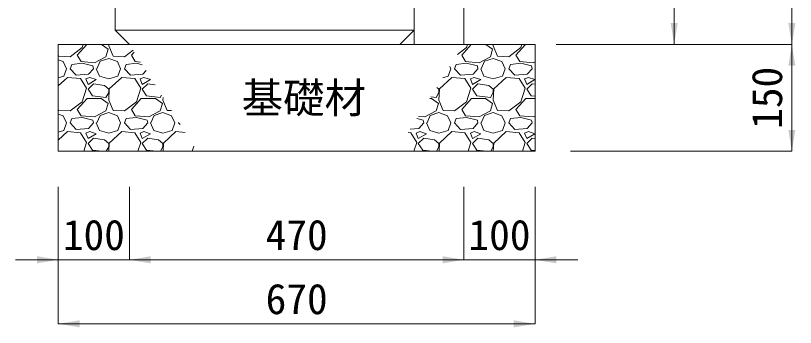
# Model space of a CAD drawing. Units: millimetres at full size. Extents: x 187207 to 255567, y 882048 to 905686.
# Drawn here: x 203709 to 204805, y 889593 to 890031 of the extents above; entities that cross this region are included whole.
import ezdxf
from ezdxf.enums import TextEntityAlignment as Align

# ---------------------------------------------------------------- set-up
doc = ezdxf.new("R2010")
doc.units = ezdxf.units.MM
doc.header["$LTSCALE"] = 20
for name, color, linetype, lineweight in [('パネックス', 2, 'Continuous', 13), ('基礎材', 7, 'Continuous', 15), ('寸法線', 7, 'Continuous', 13), ('箱型U字側溝', 2, 'Continuous', 9), ('ﾊｯﾁﾝｸﾞ', 7, 'Continuous', 5)]:
    doc.layers.add(name, color=color, linetype=linetype, lineweight=lineweight)
doc.styles.add('ＭＳ ゴシック', font='')
doc.styles.get('ＭＳ ゴシック').set_extended_font_data('MS Gothic')

# ---------------------------------------------------------------- blocks, each defined once
blk = doc.blocks.new('filled_arrow')
at = {"color": 0, "linetype": 'Continuous', "lineweight": -2}
blk.add_solid([(7.5, 1.25), (0, 0), (7.5, -1.25)], dxfattribs=at)

msp = doc.modelspace()

# ---------------------------------------------------------------- linework, layer by layer
at = {"layer": 'パネックス'}
for p, q in [((204339.37, 891365.37), (204339.37, 889990.37)), ((204269.37, 889990.37), (204269.37, 890765.37)), ((204339.37, 889990.37), (204269.37, 889990.37))]:
    msp.add_line(p, q, dxfattribs=at)
at = {"layer": '基礎材'}
for p, q in [((203769.37, 889990.37), (204439.37, 889990.37)), ((203769.37, 889990.37), (203769.37, 889840.37)), ((204439.37, 889990.37), (204439.37, 889840.37)), ((203769.37, 889840.37), (204439.37, 889840.37))]:
    msp.add_line(p, q, dxfattribs=at)
at = {"layer": '寸法線'}
for p, q in [((204800.22, 889990.37), (204800.22, 891365.37)), ((204634.84, 890765.37), (204634.84, 889990.37)), ((204269.37, 890015.37), (204269.37, 890070.48)), ((204339.37, 890015.37), (204339.37, 890070.48)), ((204469.19, 889990.37), (204800.22, 889990.37)), ((204469.4, 889990.37), (204634.84, 889990.37)), ((204489.37, 889990.37), (204800.22, 889990.37)), ((204800.22, 889990.37), (204800.22, 889840.37)), ((204489.37, 889840.37), (204800.22, 889840.37)), ((203769.37, 889790.37), (203769.37, 889687.9)), ((203769.37, 889790.37), (203769.37, 889597.93)), ((203869.37, 889790.37), (203869.37, 889687.9)), ((203869.37, 889790.37), (203869.37, 889687.9)), ((204339.37, 889790.37), (204339.37, 889687.9)), ((204339.37, 889790.37), (204339.37, 889687.9)), ((204439.37, 889790.37), (204439.37, 889687.9)), ((204439.37, 889790.37), (204439.37, 889597.93)), ((203709.37, 889687.9), (203929.37, 889687.9)), ((203869.37, 889687.9), (204339.37, 889687.9)), ((204279.37, 889687.9), (204499.37, 889687.9)), ((204439.37, 889597.93), (203769.37, 889597.93))]:
    msp.add_line(p, q, dxfattribs=at)
at = {"layer": '箱型U字側溝'}
msp.add_line((203849.37, 890010.37), (204269.37, 890010.37), dxfattribs=at)
at = {"layer": '箱型U字側溝', "lineweight": 13}
msp.add_lwpolyline([(203909.37, 890565.37), (203936.37, 890630.37), (203934.37, 890670.37), (203898.37, 890690.37), (203894.37, 890765.37), (203852.37, 890765.37), (203849.37, 890762.37), (203849.37, 890010.37), (203869.37, 889990.37), (204249.37, 889990.37), (204269.37, 890010.37), (204269.37, 890762.37), (204266.37, 890765.37), (204224.37, 890765.37), (204220.37, 890690.37), (204184.37, 890670.37), (204182.37, 890630.37), (204209.37, 890565.37), (204191.31, 890118.35)], dxfattribs=at)
at = {"layer": 'ﾊｯﾁﾝｸﾞ'}
for p, q in [((203786.11, 889973.09), (203802.88, 889986.04)), ((203796.02, 889975.37), (203809.52, 889990.37)), ((203802.88, 889986.04), (203804.26, 889990.37)), ((203829.9, 889990.37), (203839.45, 889983.75)), ((203839.45, 889983.75), (203836.4, 889973.09)), ((203840.31, 889990.37), (203840.21, 889988.33)), ((203840.21, 889988.33), (203846.31, 889973.85)), ((204330.44, 889976.23), (204343.14, 889986.04)), ((204336.28, 889975.37), (204349.78, 889990.37)), ((204343.14, 889986.04), (204344.53, 889990.37)), ((204370.16, 889990.37), (204379.72, 889983.75)), ((204379.72, 889983.75), (204376.67, 889973.09)), ((204380.58, 889990.37), (204380.48, 889988.33)), ((204380.48, 889988.33), (204386.57, 889973.85)), ((204402.58, 889973.09), (204419.34, 889986.04)), ((204412.48, 889975.37), (204425.98, 889990.37)), ((204419.34, 889986.04), (204420.73, 889990.37)), ((203769.37, 889975.6), (203770.11, 889973.85)), ((203770.11, 889973.85), (203786.11, 889973.09)), ((203801.35, 889966.23), (203796.02, 889975.37)), ((203836.4, 889973.09), (203820.4, 889964.7)), ((203846.31, 889973.85), (203862.31, 889973.09)), ((203862.31, 889973.09), (203874.4, 889982.43)), ((203872.22, 889975.37), (203876.12, 889979.71)), ((203877.55, 889966.23), (203872.22, 889975.37)), ((204341.62, 889966.23), (204336.28, 889975.37)), ((204376.67, 889973.09), (204360.67, 889964.7)), ((204386.57, 889973.85), (204402.58, 889973.09)), ((204417.82, 889966.23), (204412.48, 889975.37)), ((203769.37, 889968.79), (203776.21, 889966.23)), ((203776.21, 889966.23), (203780.78, 889956.32)), ((203786.11, 889956.32), (203788.4, 889962.42)), ((203802.88, 889963.94), (203788.4, 889962.42)), ((203820.4, 889964.7), (203801.35, 889966.23)), ((203818.12, 889960.13), (203802.88, 889963.94)), ((203823.45, 889956.32), (203828.02, 889966.99)), ((203828.02, 889966.99), (203840.21, 889970.8)), ((203840.21, 889970.8), (203852.41, 889966.23)), ((203852.41, 889966.23), (203856.98, 889956.32)), ((203862.31, 889956.32), (203864.6, 889962.42)), ((203879.08, 889963.94), (203864.6, 889962.42)), ((203885.04, 889965.63), (203877.55, 889966.23)), ((203887.44, 889961.85), (203879.08, 889963.94)), ((204326.38, 889956.32), (204328.66, 889962.42)), ((204343.14, 889963.94), (204328.66, 889962.42)), ((204360.67, 889964.7), (204341.62, 889966.23)), ((204358.38, 889960.13), (204343.14, 889963.94)), ((204363.71, 889956.32), (204368.29, 889966.99)), ((204368.29, 889966.99), (204380.48, 889970.8)), ((204380.48, 889970.8), (204392.67, 889966.23)), ((204392.67, 889966.23), (204397.24, 889956.32)), ((204402.58, 889956.32), (204404.86, 889962.42)), ((204419.34, 889963.94), (204404.86, 889962.42)), ((204436.87, 889964.7), (204417.82, 889966.23)), ((204434.58, 889960.13), (204419.34, 889963.94)), ((204439.4, 889966.03), (204436.87, 889964.7)), ((203776.97, 889945.65), (203780.78, 889956.32)), ((203794.49, 889947.18), (203786.11, 889956.32)), ((203818.88, 889956.32), (203812.02, 889948.7)), ((203818.88, 889956.32), (203818.12, 889960.13)), ((203822.69, 889956.32), (203827.26, 889945.65)), ((203853.17, 889945.65), (203856.98, 889956.32)), ((203870.69, 889947.18), (203862.31, 889956.32)), ((203892.65, 889953.62), (203888.22, 889948.7)), ((204317.23, 889945.65), (204321.04, 889956.32)), ((204319.69, 889959.25), (204321.04, 889956.32)), ((204334.76, 889947.18), (204326.38, 889956.32)), ((204359.14, 889956.32), (204352.28, 889948.7)), ((204359.14, 889956.32), (204358.38, 889960.13)), ((204362.95, 889956.32), (204367.52, 889945.65)), ((204393.43, 889945.65), (204397.24, 889956.32)), ((204410.96, 889947.18), (204402.58, 889956.32)), ((204435.34, 889956.32), (204428.48, 889948.7)), ((204435.34, 889956.32), (204434.58, 889960.13)), ((204439.15, 889956.32), (204439.39, 889955.76)), ((203769.37, 889943.42), (203776.97, 889945.65)), ((203782.3, 889944.13), (203769.37, 889932.33)), ((203800.59, 889942.61), (203782.3, 889944.13)), ((203812.02, 889948.7), (203794.49, 889947.18)), ((203808.97, 889928.89), (203800.59, 889942.61)), ((203813.54, 889944.13), (203808.21, 889941.84)), ((203808.21, 889941.84), (203811.26, 889934.22)), ((203811.26, 889934.22), (203822.69, 889941.08)), ((203822.69, 889941.08), (203813.54, 889944.13)), ((203827.26, 889945.65), (203840.21, 889941.84)), ((203840.21, 889941.84), (203853.17, 889945.65)), ((203858.5, 889944.13), (203840.98, 889928.13)), ((203876.79, 889942.61), (203858.5, 889944.13)), ((203888.22, 889948.7), (203870.69, 889947.18)), ((203885.17, 889928.89), (203876.79, 889942.61)), ((203889.74, 889944.13), (203884.41, 889941.84)), ((203884.41, 889941.84), (203887.46, 889934.22)), ((203887.46, 889934.22), (203898.89, 889941.08)), ((203898.89, 889941.08), (203889.74, 889944.13)), ((204322.57, 889944.13), (204305.04, 889928.13)), ((204309.66, 889943.43), (204317.23, 889945.65)), ((204340.85, 889942.61), (204322.57, 889944.13)), ((204352.28, 889948.7), (204334.76, 889947.18)), ((204349.24, 889928.89), (204340.85, 889942.61)), ((204353.81, 889944.13), (204348.47, 889941.84)), ((204348.47, 889941.84), (204351.52, 889934.22)), ((204351.52, 889934.22), (204362.95, 889941.08)), ((204362.95, 889941.08), (204353.81, 889944.13)), ((204367.52, 889945.65), (204380.48, 889941.84)), ((204380.48, 889941.84), (204393.43, 889945.65)), ((204398.77, 889944.13), (204381.24, 889928.13)), ((204417.05, 889942.61), (204398.77, 889944.13)), ((204428.48, 889948.7), (204410.96, 889947.18)), ((204425.44, 889928.89), (204417.05, 889942.61)), ((204430.01, 889944.13), (204424.67, 889941.84)), ((204424.67, 889941.84), (204427.72, 889934.22)), ((204427.72, 889934.22), (204439.15, 889941.08)), ((204439.15, 889941.08), (204430.01, 889944.13)), ((203802.88, 889909.84), (203808.97, 889928.89)), ((203818.88, 889934.99), (203811.26, 889927.37)), ((203834.12, 889932.7), (203818.88, 889934.99)), ((203840.21, 889927.37), (203834.12, 889932.7)), ((203879.08, 889909.84), (203885.17, 889928.89)), ((203895.08, 889934.99), (203887.46, 889927.37)), ((203905.43, 889933.43), (203895.08, 889934.99)), ((204304.28, 889927.37), (204301.2, 889930.06)), ((204343.14, 889909.84), (204349.24, 889928.89)), ((204359.14, 889934.99), (204351.52, 889927.37)), ((204374.38, 889932.7), (204359.14, 889934.99)), ((204380.48, 889927.37), (204374.38, 889932.7)), ((204419.34, 889909.84), (204425.44, 889928.89)), ((204435.34, 889934.99), (204427.72, 889927.37)), ((204439.39, 889934.38), (204435.34, 889934.99)), ((203811.26, 889927.37), (203817.35, 889918.22)), ((203817.35, 889918.22), (203836.4, 889915.94)), ((203836.4, 889915.94), (203840.21, 889922.79)), ((203840.98, 889928.13), (203840.21, 889912.13)), ((203840.21, 889922.79), (203840.21, 889927.37)), ((203887.46, 889927.37), (203893.55, 889918.22)), ((203893.55, 889918.22), (203912.6, 889915.94)), ((203912.6, 889915.94), (203914.43, 889919.23)), ((204300.47, 889915.94), (204304.28, 889922.79)), ((204305.04, 889928.13), (204304.28, 889912.13)), ((204304.28, 889922.79), (204304.28, 889927.37)), ((204351.52, 889927.37), (204357.62, 889918.22)), ((204357.62, 889918.22), (204376.67, 889915.94)), ((204376.67, 889915.94), (204380.48, 889922.79)), ((204381.24, 889928.13), (204380.48, 889912.13)), ((204380.48, 889922.79), (204380.48, 889927.37)), ((204427.72, 889927.37), (204433.82, 889918.22)), ((204433.82, 889918.22), (204439.39, 889917.55)), ((203786.11, 889896.89), (203802.88, 889909.84)), ((203796.02, 889899.17), (203809.73, 889914.41)), ((203809.73, 889914.41), (203829.55, 889914.41)), ((203829.55, 889914.41), (203839.45, 889907.55)), ((203839.45, 889907.55), (203836.4, 889896.89)), ((203840.21, 889912.13), (203846.31, 889897.65)), ((203862.31, 889896.89), (203879.08, 889909.84)), ((203872.22, 889899.17), (203885.93, 889914.41)), ((203885.93, 889914.41), (203905.75, 889914.41)), ((203905.75, 889914.41), (203915.65, 889907.55)), ((203915.65, 889907.55), (203912.6, 889896.89)), ((203916.59, 889915.82), (203916.41, 889912.13)), ((203916.41, 889912.13), (203922.51, 889897.65)), ((204291.28, 889914.41), (204293.61, 889914.41)), ((204292.83, 889916.85), (204300.47, 889915.94)), ((204293.61, 889914.41), (204303.52, 889907.55)), ((204303.52, 889907.55), (204300.47, 889896.89)), ((204304.28, 889912.13), (204310.37, 889897.65)), ((204326.38, 889896.89), (204343.14, 889909.84)), ((204336.28, 889899.17), (204350, 889914.41)), ((204350, 889914.41), (204369.81, 889914.41)), ((204369.81, 889914.41), (204379.72, 889907.55)), ((204379.72, 889907.55), (204376.67, 889896.89)), ((204380.48, 889912.13), (204386.57, 889897.65)), ((204402.58, 889896.89), (204419.34, 889909.84)), ((204412.48, 889899.17), (204426.2, 889914.41)), ((204426.2, 889914.41), (204439.39, 889914.41)), ((203769.37, 889899.4), (203770.11, 889897.65)), ((203770.11, 889897.65), (203786.11, 889896.89)), ((203801.35, 889890.03), (203796.02, 889899.17)), ((203836.4, 889896.89), (203820.4, 889888.5)), ((203846.31, 889897.65), (203862.31, 889896.89)), ((203877.55, 889890.03), (203872.22, 889899.17)), ((203912.6, 889896.89), (203896.6, 889888.5)), ((203922.51, 889897.65), (203928.27, 889897.37)), ((204300.47, 889896.89), (204284.47, 889888.5)), ((204310.37, 889897.65), (204326.38, 889896.89)), ((204341.62, 889890.03), (204336.28, 889899.17)), ((204376.67, 889896.89), (204360.67, 889888.5)), ((204386.57, 889897.65), (204402.58, 889896.89)), ((204417.82, 889890.03), (204412.48, 889899.17)), ((203769.37, 889892.59), (203776.21, 889890.03)), ((203776.21, 889890.03), (203780.78, 889880.12)), ((203786.11, 889880.12), (203788.4, 889886.22)), ((203802.88, 889887.74), (203788.4, 889886.22)), ((203820.4, 889888.5), (203801.35, 889890.03)), ((203818.12, 889883.93), (203802.88, 889887.74)), ((203823.45, 889880.12), (203828.02, 889890.79)), ((203828.02, 889890.79), (203840.21, 889894.6)), ((203840.21, 889894.6), (203852.41, 889890.03)), ((203852.41, 889890.03), (203856.98, 889880.12)), ((203862.31, 889880.12), (203864.6, 889886.22)), ((203879.08, 889887.74), (203864.6, 889886.22)), ((203896.6, 889888.5), (203877.55, 889890.03)), ((203894.32, 889883.93), (203879.08, 889887.74)), ((203899.65, 889880.12), (203904.22, 889890.79)), ((203904.22, 889890.79), (203916.41, 889894.6)), ((203916.41, 889894.6), (203928.61, 889890.03)), ((203928.61, 889890.03), (203933.18, 889880.12)), ((204282.18, 889883.93), (204273.37, 889886.14)), ((204284.47, 889888.5), (204275.33, 889889.23)), ((204287.51, 889880.12), (204292.09, 889890.79)), ((204292.09, 889890.79), (204304.28, 889894.6)), ((204304.28, 889894.6), (204316.47, 889890.03)), ((204316.47, 889890.03), (204321.04, 889880.12)), ((204326.38, 889880.12), (204328.66, 889886.22)), ((204343.14, 889887.74), (204328.66, 889886.22)), ((204360.67, 889888.5), (204341.62, 889890.03)), ((204358.38, 889883.93), (204343.14, 889887.74)), ((204363.71, 889880.12), (204368.29, 889890.79)), ((204368.29, 889890.79), (204380.48, 889894.6)), ((204380.48, 889894.6), (204392.67, 889890.03)), ((204392.67, 889890.03), (204397.24, 889880.12)), ((204402.58, 889880.12), (204404.86, 889886.22)), ((204419.34, 889887.74), (204404.86, 889886.22)), ((204436.87, 889888.5), (204417.82, 889890.03)), ((204434.58, 889883.93), (204419.34, 889887.74)), ((204439.38, 889889.82), (204436.87, 889888.5)), ((203776.97, 889869.45), (203780.78, 889880.12)), ((203794.49, 889870.98), (203786.11, 889880.12)), ((203818.88, 889880.12), (203812.02, 889872.5)), ((203818.88, 889880.12), (203818.12, 889883.93)), ((203822.69, 889880.12), (203827.26, 889869.45)), ((203853.17, 889869.45), (203856.98, 889880.12)), ((203870.69, 889870.98), (203862.31, 889880.12)), ((203895.08, 889880.12), (203888.22, 889872.5)), ((203895.08, 889880.12), (203894.32, 889883.93)), ((203898.89, 889880.12), (203903.46, 889869.45)), ((203929.37, 889869.45), (203933.18, 889880.12)), ((203938.51, 889880.12), (203938.77, 889880.8)), ((203940.73, 889877.7), (203938.51, 889880.12)), ((204282.94, 889880.12), (204276.08, 889872.5)), ((204282.94, 889880.12), (204282.18, 889883.93)), ((204286.75, 889880.12), (204291.32, 889869.45)), ((204317.23, 889869.45), (204321.04, 889880.12)), ((204334.76, 889870.98), (204326.38, 889880.12)), ((204359.14, 889880.12), (204352.28, 889872.5)), ((204359.14, 889880.12), (204358.38, 889883.93)), ((204362.95, 889880.12), (204367.52, 889869.45)), ((204393.43, 889869.45), (204397.24, 889880.12)), ((204410.96, 889870.98), (204402.58, 889880.12)), ((204435.34, 889880.12), (204428.48, 889872.5)), ((204435.34, 889880.12), (204434.58, 889883.93)), ((204439.15, 889880.12), (204439.38, 889879.59)), ((203769.37, 889867.22), (203776.97, 889869.45)), ((203782.3, 889867.93), (203769.37, 889856.13)), ((203800.59, 889866.41), (203782.3, 889867.93)), ((203812.02, 889872.5), (203794.49, 889870.98)), ((203808.97, 889852.69), (203800.59, 889866.41)), ((203813.54, 889867.93), (203808.21, 889865.64)), ((203808.21, 889865.64), (203811.26, 889858.02)), ((203811.26, 889858.02), (203822.69, 889864.88)), ((203822.69, 889864.88), (203813.54, 889867.93)), ((203827.26, 889869.45), (203840.21, 889865.64)), ((203840.21, 889865.64), (203853.17, 889869.45)), ((203858.5, 889867.93), (203840.98, 889851.93)), ((203876.79, 889866.41), (203858.5, 889867.93)), ((203888.22, 889872.5), (203870.69, 889870.98)), ((203885.17, 889852.69), (203876.79, 889866.41)), ((203889.74, 889867.93), (203884.41, 889865.64)), ((203884.41, 889865.64), (203887.46, 889858.02)), ((203887.46, 889858.02), (203898.89, 889864.88)), ((203898.89, 889864.88), (203889.74, 889867.93)), ((203903.46, 889869.45), (203916.41, 889865.64)), ((203916.41, 889865.64), (203929.37, 889869.45)), ((203934.7, 889867.93), (203917.18, 889851.93)), ((203947.6, 889866.86), (203934.7, 889867.93)), ((204264.65, 889866.41), (204261.06, 889866.71)), ((204276.08, 889872.5), (204264.07, 889871.46)), ((204273.04, 889852.69), (204264.65, 889866.41)), ((204277.61, 889867.93), (204272.27, 889865.64)), ((204272.27, 889865.64), (204275.32, 889858.02)), ((204275.32, 889858.02), (204286.75, 889864.88)), ((204286.75, 889864.88), (204277.61, 889867.93)), ((204291.32, 889869.45), (204304.28, 889865.64)), ((204304.28, 889865.64), (204317.23, 889869.45)), ((204322.57, 889867.93), (204305.04, 889851.93)), ((204340.85, 889866.41), (204322.57, 889867.93)), ((204352.28, 889872.5), (204334.76, 889870.98)), ((204349.24, 889852.69), (204340.85, 889866.41)), ((204353.81, 889867.93), (204348.47, 889865.64)), ((204348.47, 889865.64), (204351.52, 889858.02)), ((204351.52, 889858.02), (204362.95, 889864.88)), ((204362.95, 889864.88), (204353.81, 889867.93)), ((204367.52, 889869.45), (204380.48, 889865.64)), ((204380.48, 889865.64), (204393.43, 889869.45)), ((204398.77, 889867.93), (204381.24, 889851.93)), ((204417.05, 889866.41), (204398.77, 889867.93)), ((204428.48, 889872.5), (204410.96, 889870.98)), ((204425.44, 889852.69), (204417.05, 889866.41)), ((204430.01, 889867.93), (204424.67, 889865.64)), ((204424.67, 889865.64), (204427.72, 889858.02)), ((204427.72, 889858.02), (204439.15, 889864.88)), ((204439.15, 889864.88), (204430.01, 889867.93)), ((203805.03, 889840.37), (203808.97, 889852.69)), ((203818.88, 889858.79), (203811.26, 889851.17)), ((203834.12, 889856.5), (203818.88, 889858.79)), ((203840.21, 889851.17), (203834.12, 889856.5)), ((203881.23, 889840.37), (203885.17, 889852.69)), ((203895.08, 889858.79), (203887.46, 889851.17)), ((203910.32, 889856.5), (203895.08, 889858.79)), ((203916.41, 889851.17), (203910.32, 889856.5)), ((204269.09, 889840.37), (204273.04, 889852.69)), ((204282.94, 889858.79), (204275.32, 889851.17)), ((204298.18, 889856.5), (204282.94, 889858.79)), ((204304.28, 889851.17), (204298.18, 889856.5)), ((204345.29, 889840.37), (204349.24, 889852.69)), ((204359.14, 889858.79), (204351.52, 889851.17)), ((204374.38, 889856.5), (204359.14, 889858.79)), ((204380.48, 889851.17), (204374.38, 889856.5)), ((204421.49, 889840.37), (204425.44, 889852.69)), ((204435.34, 889858.79), (204427.72, 889851.17)), ((204439.38, 889858.18), (204435.34, 889858.79)), ((203811.26, 889851.17), (203817.35, 889842.02)), ((203817.35, 889842.02), (203831.12, 889840.37)), ((203836.76, 889840.37), (203840.21, 889846.59)), ((203840.21, 889846.59), (203840.21, 889851.17)), ((203840.98, 889851.93), (203840.43, 889840.37)), ((203887.46, 889851.17), (203893.55, 889842.02)), ((203893.55, 889842.02), (203907.32, 889840.37)), ((203912.96, 889840.37), (203916.41, 889846.59)), ((203916.41, 889846.59), (203916.41, 889851.17)), ((203917.18, 889851.93), (203916.63, 889840.37)), ((203957.43, 889840.37), (203959.76, 889847.65)), ((204275.32, 889851.17), (204281.42, 889842.02)), ((204281.42, 889842.02), (204295.18, 889840.37)), ((204300.82, 889840.37), (204304.28, 889846.59)), ((204304.28, 889846.59), (204304.28, 889851.17)), ((204305.04, 889851.93), (204304.49, 889840.37)), ((204351.52, 889851.17), (204357.62, 889842.02)), ((204357.62, 889842.02), (204371.38, 889840.37)), ((204377.02, 889840.37), (204380.48, 889846.59)), ((204380.48, 889846.59), (204380.48, 889851.17)), ((204381.24, 889851.93), (204380.69, 889840.37)), ((204427.72, 889851.17), (204433.82, 889842.02)), ((204433.82, 889842.02), (204439.37, 889841.36))]:
    msp.add_line(p, q, dxfattribs=at)

# ---------------------------------------------------------------- block references
at = {"layer": '寸法線', "xscale": 4, "yscale": 4}
for p, rotation in [((204634.84, 889990.37), 90), ((204800.22, 889990.37), 90), ((204800.22, 889990.37), 270), ((204800.22, 889840.37), 90), ((203769.37, 889687.9), 180), ((204339.37, 889687.9), 180), ((204339.37, 889687.9), 180), ((204439.37, 889597.93), 180)]:
    msp.add_blockref('filled_arrow', p, dxfattribs=dict(at, rotation=rotation))
for p in [(203869.37, 889687.9), (203869.37, 889687.9), (204439.37, 889687.9), (203769.37, 889597.93)]:
    msp.add_blockref('filled_arrow', p, dxfattribs=at)

# ---------------------------------------------------------------- texts
at = {"layer": '寸法線', "style": 'ＭＳ ゴシック'}
msp.add_text('150', height=42.72, rotation=90, dxfattribs=at).set_placement((204765.22, 889915.37), align=Align.MIDDLE_CENTER)
for s, p in [('基礎材', (204114.37, 889915.37)), ('100', (203819.37, 889722.9)), ('470', (204104.37, 889722.9)), ('100', (204389.37, 889722.9)), ('670', (204104.37, 889632.93))]:
    msp.add_text(s, height=42.72, dxfattribs=at).set_placement(p, align=Align.MIDDLE_CENTER)

doc.saveas('drawing.dxf')
